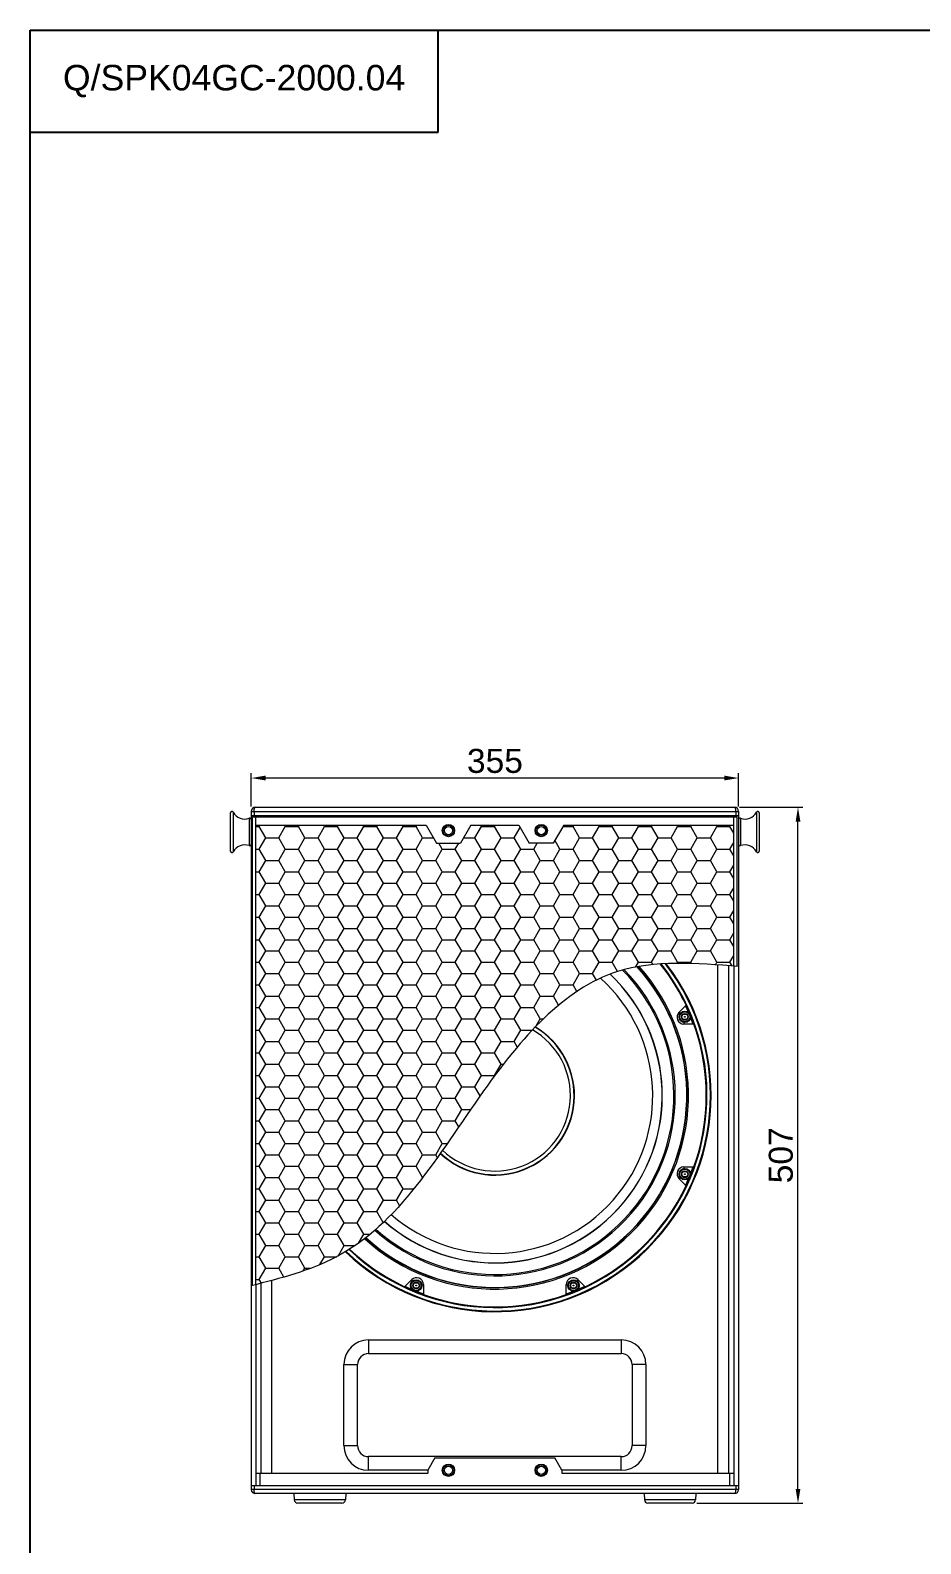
# Model space of a CAD drawing. Header units: millimetres. Extents: x 1177 to 4296, y 93 to 2298.
# Drawn here: x 1177 to 1826, y 1196 to 2298 of the extents above; entities that cross this region are included whole.
import ezdxf

# ---------------------------------------------------------------- set-up
doc = ezdxf.new("R2010")
doc.units = ezdxf.units.MM
doc.header["$LTSCALE"] = 0.1
doc.layers.get('0').update_dxf_attribs({"lineweight": 13})
doc.layers.get('Defpoints').update_dxf_attribs({"lineweight": 9})
doc.layers.add('图框', color=7, linetype='Continuous')
doc.layers.add('标注', color=251, linetype='Continuous', lineweight=9)
doc.styles.get("Standard").update_dxf_attribs({"font": 'arial.ttf'})
doc.dimstyles.new('STANDARD 7', dxfattribs={"dimscale": 7, "dimtxt": 2.5, "dimasz": 1.5, "dimexe": 0.5, "dimexo": 0.5, "dimgap": 0.5, "dimtad": 1, "dimtoh": 1, "dimdec": 1, "dimzin": 9, "dimdsep": 46, "dimtxsty": 'Standard', "dimcen": 0, "dimclrd": 256, "dimclre": 256, "dimclrt": 256, "dimadec": 0, "dimazin": 0, "dimtp": 0.01, "dimtm": 0.01, "dimtfac": 1, "dimtdec": 1, "dimtofl": 0, "dimtmove": 0, "dimatfit": 3, "dimfxl": 1, "dimtolj": 1, "dimtzin": 4, "dimlwd": -1, "dimlwe": -1, "dimarcsym": 0})

# ---------------------------------------------------------------- blocks, each defined once
blk = doc.blocks.new('A4-H')
at = {"layer": '图框'}
for p, q in [((28.29, 202.95), (28.29, 210.02)), ((0, 202.95), (28.29, 202.95))]:
    blk.add_line(p, q, dxfattribs=at)
blk.add_lwpolyline([(0, 210.02), (297, 210.02), (297, 0), (0, 0)], close=True, dxfattribs=at)
at = {"layer": '图框', "insert": (14.14, 206.49), "char_height": 1.7679, "width": 28.2872, "attachment_point": 5}
blk.add_mtext('Q/SPK04GC-2000.04', dxfattribs=at)
blk = doc.blocks.new('*D3')
at = {"layer": 'Defpoints', "color": 0, "transparency": 16777216}
for p in [(1338.4, 1753.7), (1338.4, 1729.4), (1693.4, 1729.4)]:
    blk.add_point(p, dxfattribs=at)
at = {"layer": '标注', "transparency": 16777216}
for p, q in [((1338.4, 1732.9), (1338.4, 1757.2)), ((1682.9, 1753.7), (1348.9, 1753.7)), ((1693.4, 1732.9), (1693.4, 1757.2))]:
    blk.add_line(p, q, dxfattribs=at)
for points in [[(1348.9, 1755.5), (1348.9, 1752), (1338.4, 1753.7)], [(1682.9, 1755.5), (1682.9, 1752), (1693.4, 1753.7)]]:
    blk.add_solid(points, dxfattribs=at)
at = {"layer": '标注', "transparency": 16777216, "insert": (1515.9, 1766.1), "char_height": 17.5, "attachment_point": 5}
blk.add_mtext('\\A1;355', dxfattribs=at)
blk = doc.blocks.new('*D4')
at = {"layer": 'Defpoints', "color": 0, "transparency": 16777216}
for p in [(1690.4, 1732.4), (1736.6, 1732.4), (1659.5, 1225.4)]:
    blk.add_point(p, dxfattribs=at)
at = {"layer": '标注', "transparency": 16777216}
for p, q in [((1693.9, 1732.4), (1740.1, 1732.4)), ((1736.6, 1235.9), (1736.6, 1721.9)), ((1663, 1225.4), (1740.1, 1225.4))]:
    blk.add_line(p, q, dxfattribs=at)
for points in [[(1734.9, 1721.9), (1738.4, 1721.9), (1736.6, 1732.4)], [(1734.9, 1235.9), (1738.4, 1235.9), (1736.6, 1225.4)]]:
    blk.add_solid(points, dxfattribs=at)
at = {"layer": '标注', "transparency": 16777216, "insert": (1724.2, 1478.9), "char_height": 17.5, "attachment_point": 5, "rotation": 90}
blk.add_mtext('\\A1;507', dxfattribs=at)

msp = doc.modelspace()

# ---------------------------------------------------------------- hatches: boundary and pattern name
at = {"layer": '标注'}
h = msp.add_hatch(dxfattribs=at)
h.set_pattern_fill('HONEY', color=256, scale=3)
h.set_pattern_definition([(0, (1177.4635, 93.427), (14.2875, 8.24889), [9.525, -19.05]), (120, (1177.4635, 93.427), (-14.2875, 8.24889), [9.525, -19.05]), (60, (1177.4635, 93.427), (3e-08, 16.497784), [-19.05, 9.525])])
edge = h.paths.add_edge_path()
edge.add_spline(control_points=[(1689.87, 1616.75), (1660.31, 1619.01), (1585.64, 1623.77), (1496.36, 1518.66), (1435.53, 1409.79), (1362.06, 1389.95), (1341.83, 1384.72)], knot_values=[3.3359365, 3.3359365, 3.3359365, 3.3359365, 88.2744695, 218.9050208, 381.3674909, 442.5067637, 442.5067637, 442.5067637, 442.5067637], degree=3, periodic=0)
edge.add_line((1341.83, 1384.72), (1341.83, 1719.5))
edge.add_line((1341.83, 1719.5), (1465.7, 1719.5))
edge.add_line((1465.7, 1719.5), (1473.32, 1706.38))
edge.add_line((1473.32, 1706.38), (1490.81, 1706.38))
edge.add_line((1490.81, 1706.38), (1498.42, 1719.5))
edge.add_line((1498.42, 1719.5), (1533.28, 1719.5))
edge.add_line((1533.28, 1719.5), (1540.89, 1706.38))
edge.add_line((1540.89, 1706.38), (1558.39, 1706.38))
edge.add_line((1558.39, 1706.38), (1566, 1719.5))
edge.add_line((1566, 1719.5), (1689.87, 1719.5))
edge.add_line((1689.87, 1719.5), (1689.87, 1616.75))

# ---------------------------------------------------------------- linework, layer by layer
for p, q in [((1341.35, 1732.44), (1690.35, 1732.44)), ((1323.35, 1700.44), (1323.35, 1728.44)), ((1325.24, 1728.9), (1325.24, 1699.97)), ((1337.01, 1724.38), (1337.01, 1704.5)), ((1338.35, 1729.44), (1338.35, 1383.82)), ((1338.35, 1729.44), (1693.35, 1729.44)), ((1338.35, 1726.44), (1693.35, 1726.44)), ((1339.35, 1384.08), (1339.35, 1725.44)), ((1339.35, 1725.44), (1692.35, 1725.44)), ((1340.47, 1729.44), (1340.47, 1726.44)), ((1341.83, 1384.72), (1341.83, 1725.44)), ((1341.85, 1725.44), (1341.85, 1726.44)), ((1344.85, 1725.44), (1344.85, 1726.44)), ((1686.85, 1726.44), (1686.85, 1725.44)), ((1689.85, 1726.44), (1689.85, 1725.44)), ((1689.87, 1616.75), (1689.87, 1725.44)), ((1691.23, 1729.44), (1691.23, 1726.44)), ((1692.35, 1616.56), (1692.35, 1725.44)), ((1693.35, 1729.44), (1693.35, 1616.49)), ((1694.7, 1724.38), (1694.7, 1704.5)), ((1706.47, 1728.9), (1706.47, 1699.97)), ((1708.35, 1728.44), (1708.35, 1700.44)), ((1678.35, 1247.44), (1678.35, 1617.59)), ((1686.35, 1247.44), (1686.35, 1617.02)), ((1689.85, 1616.76), (1689.85, 1238.44)), ((1693.35, 1616.49), (1693.35, 1235.44)), ((1649.93, 1582.95), (1655.09, 1588.23)), ((1651.89, 1579.74), (1653.05, 1581.74)), ((1653.05, 1577.74), (1651.89, 1579.74)), ((1653.05, 1581.74), (1655.36, 1581.74)), ((1655.36, 1577.74), (1653.05, 1577.74)), ((1655.36, 1581.74), (1656.51, 1579.74)), ((1656.51, 1579.74), (1655.36, 1577.74)), ((1660.83, 1574.37), (1653.45, 1574.46)), ((1651.89, 1465.13), (1653.05, 1467.13)), ((1653.05, 1467.13), (1655.36, 1467.13)), ((1653.45, 1470.42), (1660.83, 1470.5)), ((1655.36, 1467.13), (1656.51, 1465.13)), ((1655.09, 1456.64), (1649.93, 1461.92)), ((1653.05, 1463.13), (1651.89, 1465.13)), ((1655.36, 1463.13), (1653.05, 1463.13)), ((1656.51, 1465.13), (1655.36, 1463.13)), ((1338.35, 1383.82), (1338.35, 1235.44)), ((1341.85, 1384.72), (1341.85, 1238.44)), ((1345.35, 1385.63), (1345.35, 1247.44)), ((1353.35, 1247.44), (1353.35, 1387.75)), ((1450.06, 1383.2), (1455.34, 1388.36)), ((1456.23, 1384.09), (1457.39, 1386.09)), ((1457.39, 1382.09), (1456.23, 1384.09)), ((1457.39, 1386.09), (1459.7, 1386.09)), ((1459.7, 1382.09), (1457.39, 1382.09)), ((1459.7, 1386.09), (1460.85, 1384.09)), ((1460.85, 1384.09), (1459.7, 1382.09)), ((1463.83, 1384.84), (1463.92, 1377.46)), ((1567.79, 1377.46), (1567.87, 1384.84)), ((1570.85, 1384.09), (1572, 1386.09)), ((1572, 1382.09), (1570.85, 1384.09)), ((1572, 1386.09), (1574.31, 1386.09)), ((1574.31, 1382.09), (1572, 1382.09)), ((1574.31, 1386.09), (1575.47, 1384.09)), ((1575.47, 1384.09), (1574.31, 1382.09)), ((1576.37, 1388.36), (1581.64, 1383.2)), ((1423.85, 1344.44), (1607.85, 1344.44)), ((1423.85, 1344.44), (1423.85, 1334.44)), ((1423.85, 1334.44), (1607.85, 1334.44)), ((1607.85, 1344.44), (1607.85, 1334.44)), ((1405.85, 1326.44), (1415.85, 1326.44)), ((1405.85, 1267.44), (1405.85, 1326.44)), ((1415.85, 1267.44), (1415.85, 1326.44)), ((1625.85, 1326.44), (1615.85, 1326.44)), ((1615.85, 1326.44), (1615.85, 1267.44)), ((1625.85, 1326.44), (1625.85, 1267.44)), ((1405.85, 1267.44), (1415.85, 1267.44)), ((1607.85, 1259.44), (1423.85, 1259.44)), ((1423.85, 1249.44), (1423.85, 1259.44)), ((1472.1, 1258.44), (1467.1, 1249.44)), ((1472.1, 1258.44), (1559.6, 1258.44)), ((1564.6, 1249.44), (1559.6, 1258.44)), ((1607.85, 1249.44), (1607.85, 1259.44)), ((1625.85, 1267.44), (1615.85, 1267.44)), ((1341.85, 1247.44), (1467.1, 1247.44)), ((1344.85, 1238.44), (1344.85, 1247.44)), ((1467.1, 1249.44), (1423.85, 1249.44)), ((1467.1, 1249.44), (1467.1, 1247.44)), ((1607.85, 1249.44), (1564.6, 1249.44)), ((1564.6, 1249.44), (1564.6, 1247.44)), ((1564.6, 1247.44), (1689.85, 1247.44)), ((1686.85, 1247.44), (1686.85, 1238.44)), ((1338.35, 1238.44), (1693.35, 1238.44)), ((1693.35, 1235.44), (1338.35, 1235.44)), ((1340.47, 1238.44), (1340.47, 1235.44)), ((1691.23, 1238.44), (1691.23, 1235.44)), ((1690.35, 1232.44), (1341.35, 1232.44)), ((1369.51, 1232.44), (1369.75, 1227.81)), ((1406.95, 1227.81), (1369.75, 1227.81)), ((1404.45, 1225.44), (1372.25, 1225.44)), ((1407.19, 1232.44), (1406.95, 1227.81)), ((1624.51, 1232.44), (1624.75, 1227.81)), ((1661.95, 1227.81), (1624.75, 1227.81)), ((1659.45, 1225.44), (1627.25, 1225.44)), ((1662.19, 1232.44), (1661.95, 1227.81))]:
    msp.add_line(p, q)
for centre, radius in [((1654.2, 1579.74), 4.15), ((1654.2, 1579.74), 3.65), ((1654.2, 1579.74), 2.5), ((1654.2, 1579.74), 0.25), ((1654.2, 1465.13), 4.15), ((1654.2, 1465.13), 3.65), ((1654.2, 1465.13), 2.5), ((1654.2, 1465.13), 0.25), ((1458.54, 1384.09), 4.15), ((1458.54, 1384.09), 3.65), ((1458.54, 1384.09), 2.5), ((1458.54, 1384.09), 0.25), ((1573.16, 1384.09), 4.15), ((1573.16, 1384.09), 3.65), ((1573.16, 1384.09), 2.5), ((1573.16, 1384.09), 0.25)]:
    msp.add_circle(centre, radius)
for centre, radius, start, end in [((1341.35, 1729.44), 3, 90, 180), ((1690.35, 1729.44), 3, 0, 90), ((1324.35, 1728.44), 1, 27.72134, 180), ((1333.7, 1733.35), 9.56, 207.72134, 290.20364), ((1337.35, 1723.44), 1, 0, 110.20364), ((1694.35, 1723.44), 1, 69.79636, 180), ((1698, 1733.35), 9.56, 249.79636, 332.27866), ((1707.35, 1728.44), 1, 0, 152.27866), ((1324.35, 1700.44), 1, 180, 332.27866), ((1333.7, 1695.52), 9.56, 69.79636, 152.27866), ((1337.35, 1705.44), 1, 249.79636, 0), ((1694.35, 1705.44), 1, 180, 290.20364), ((1698, 1695.52), 9.56, 27.72134, 110.20364), ((1707.35, 1700.44), 1, 207.72134, 0), ((1515.85, 1522.44), 157.5, 226.28445, 37.5731), ((1515.85, 1522.44), 157, 226.33357, 37.70086), ((1515.85, 1522.44), 154.5, 226.5729, 38.34222), ((1515.85, 1522.44), 154.05, 226.61492, 38.45821), ((1515.85, 1522.44), 141, 227.68492, 41.82994), ((1515.85, 1522.44), 140, 227.75517, 42.08616), ((1515.85, 1522.44), 139.8, 227.76879, 42.13649), ((1515.85, 1522.44), 131.38, 228.29115, 44.25162), ((1515.85, 1522.44), 130.4, 228.34377, 44.48941), ((1515.85, 1522.44), 121.95, 228.73295, 46.47802), ((1515.85, 1522.44), 121.85, 228.73674, 46.5002), ((1515.85, 1522.44), 154, 25.29148, 38.47094), ((1515.85, 1522.44), 114.98, 228.9603, 48.01338), ((1515.85, 1522.44), 153.55, 23.12779, 25.22736), ((1515.85, 1522.44), 153.75, 22.95837, 25.2522), ((1653.51, 1579.46), 5, 135.66735, 269.33265), ((1515.85, 1522.44), 147.5, 23.83741, 24.35078), ((1515.85, 1522.44), 153.75, 19.74648, 22.07397), ((1515.85, 1522.44), 153.55, 19.77264, 21.86698), ((1515.85, 1522.44), 58, 226.68246, 59.48478), ((1515.85, 1522.44), 57.72, 226.64286, 59.55099), ((1515.85, 1522.44), 55.07, 226.24345, 60.19484), ((1515.85, 1522.44), 147.5, 20.64922, 21.15847), ((1515.85, 1522.44), 154, 340.29148, 19.70852), ((1653.51, 1465.42), 5, 90.66735, 224.33265), ((1515.85, 1522.44), 147.5, 338.84153, 339.35078), ((1515.85, 1522.44), 153.75, 337.92603, 340.25352), ((1515.85, 1522.44), 153.55, 338.13302, 340.22736), ((1515.85, 1522.44), 154, 295.29148, 334.70852), ((1515.85, 1522.44), 147.5, 335.64922, 336.16259), ((1515.85, 1522.44), 153.55, 334.77264, 336.87221), ((1515.85, 1522.44), 153.75, 334.7478, 337.04163), ((1515.85, 1522.44), 154, 226.61951, 244.70852), ((1458.83, 1384.78), 5, 0.66735, 134.33265), ((1572.87, 1384.78), 5, 45.66735, 179.33265), ((1515.85, 1522.44), 153.75, 244.71033, 247.08898), ((1515.85, 1522.44), 153.55, 244.77276, 246.8723), ((1515.85, 1522.44), 147.5, 245.64922, 246.16259), ((1515.85, 1522.44), 153.75, 247.935, 250.25323), ((1515.85, 1522.44), 153.55, 248.13293, 250.22724), ((1515.85, 1522.44), 147.5, 248.84153, 249.35078), ((1515.85, 1522.44), 153.75, 289.74677, 292.065), ((1515.85, 1522.44), 153.55, 289.77264, 291.86699), ((1515.85, 1522.44), 147.5, 290.64922, 291.15847), ((1515.85, 1522.44), 147.5, 293.83741, 294.35078), ((1515.85, 1522.44), 153.75, 292.91102, 295.28967), ((1515.85, 1522.44), 153.55, 293.1278, 295.22736), ((1515.85, 1522.44), 154, 250.29148, 289.70852), ((1423.85, 1326.44), 18, 90, 180), ((1423.85, 1326.44), 8, 90, 180), ((1607.85, 1326.44), 18, 0, 90), ((1607.85, 1326.44), 8, 0, 90), ((1423.85, 1267.44), 18, 180, 270), ((1423.85, 1267.44), 8, 180, 270), ((1607.85, 1267.44), 18, 270, 0), ((1607.85, 1267.44), 8, 270, 0), ((1341.35, 1235.44), 3, 180, 270), ((1690.35, 1235.44), 3, 270, 0), ((1372.25, 1227.94), 2.5, 183, 270), ((1404.45, 1227.94), 2.5, 270, 357), ((1627.25, 1227.94), 2.5, 183, 270), ((1659.45, 1227.94), 2.5, 270, 357)]:
    msp.add_arc(centre, radius, start, end)
for points, knots in [([(1340.47, 1729.44), (1340.47, 1729.82), (1340.5, 1730.38), (1340.61, 1731.09), (1340.72, 1731.54), (1340.85, 1731.91), (1341.01, 1732.24), (1341.22, 1732.44), (1341.35, 1732.44)], [0, 0, 0, 0, 0.3526845, 0.5137586, 0.6570966, 0.7785032, 0.875497, 1, 1, 1, 1]), ([(1690.35, 1732.44), (1690.49, 1732.44), (1690.69, 1732.24), (1690.85, 1731.91), (1690.99, 1731.54), (1691.09, 1731.09), (1691.2, 1730.38), (1691.23, 1729.82), (1691.23, 1729.44)], [0, 0, 0, 0, 0.1244807, 0.2214666, 0.3428622, 0.4861896, 0.6472722, 1, 1, 1, 1]), ([(1341.35, 1232.44), (1341.22, 1232.44), (1341.01, 1232.64), (1340.85, 1232.96), (1340.72, 1233.34), (1340.61, 1233.79), (1340.5, 1234.49), (1340.47, 1235.05), (1340.47, 1235.44)], [0, 0, 0, 0, 0.1244807, 0.2214666, 0.3428622, 0.4861896, 0.6472722, 1, 1, 1, 1]), ([(1691.23, 1235.44), (1691.23, 1235.05), (1691.2, 1234.49), (1691.09, 1233.79), (1690.99, 1233.34), (1690.85, 1232.96), (1690.69, 1232.64), (1690.49, 1232.44), (1690.35, 1232.44)], [0, 0, 0, 0, 0.3526845, 0.5137586, 0.6570966, 0.7785032, 0.875497, 1, 1, 1, 1])]:
    msp.add_open_spline(points, degree=3, knots=knots)
for p, q in [((1341.83, 1719.5), (1465.7, 1719.5)), ((1465.7, 1719.5), (1473.32, 1706.38)), ((1498.42, 1719.5), (1490.81, 1706.38)), ((1498.42, 1719.5), (1533.28, 1719.5)), ((1533.28, 1719.5), (1540.89, 1706.38)), ((1566, 1719.5), (1558.39, 1706.38)), ((1566, 1719.5), (1689.87, 1719.5)), ((1473.32, 1706.38), (1490.81, 1706.38)), ((1558.39, 1706.38), (1540.89, 1706.38))]:
    msp.add_line(p, q, dxfattribs=at)
for centre, radius in [((1482.06, 1715.44), 4.5), ((1549.64, 1715.43), 4.5), ((1482.06, 1715.44), 4.2), ((1482.06, 1715.44), 3.95), ((1482.06, 1715.44), 3), ((1549.64, 1715.43), 4.2), ((1549.64, 1715.43), 3.95), ((1549.64, 1715.43), 3), ((1482.06, 1249.43), 4.5), ((1482.06, 1249.43), 4.2), ((1482.06, 1249.43), 3.95), ((1482.06, 1249.43), 3), ((1549.64, 1249.44), 4.5), ((1549.64, 1249.44), 4.2), ((1549.64, 1249.44), 3.95), ((1549.64, 1249.44), 3)]:
    msp.add_circle(centre, radius, dxfattribs=at)
msp.add_spline([(1693.35, 1616.49), (1605.16, 1612.72), (1507.63, 1525.81), (1399.62, 1404.45), (1338.35, 1383.82)], degree=3, dxfattribs=at)

# ---------------------------------------------------------------- block references
at = {"layer": '图框', "xscale": 10.49907088195, "yscale": 10.49907088195, "zscale": 10.49907088195}
msp.add_blockref('A4-H', (1177.46, 93.43), dxfattribs=at)

# ---------------------------------------------------------------- dimensions: what is measured, and where the dimension line sits
at = {"layer": '标注'}
dim = msp.add_linear_dim(base=(1338.35, 1753.71), p1=(1693.35, 1729.44), p2=(1338.35, 1729.44), dimstyle='STANDARD 7', dxfattribs=at)
dim.commit()
dim.dimension.update_dxf_attribs({"geometry": '*D3', "text_midpoint": (1515.85, 1753.71), "dimtype": 160})
dim = msp.add_linear_dim(base=(1736.62, 1732.44), p1=(1659.45, 1225.44), p2=(1690.35, 1732.44), angle=90, dimstyle='STANDARD 7', dxfattribs=at)
dim.commit()
dim.dimension.update_dxf_attribs({"geometry": '*D4', "text_midpoint": (1736.62, 1478.94), "dimtype": 160})

doc.saveas('drawing.dxf')
